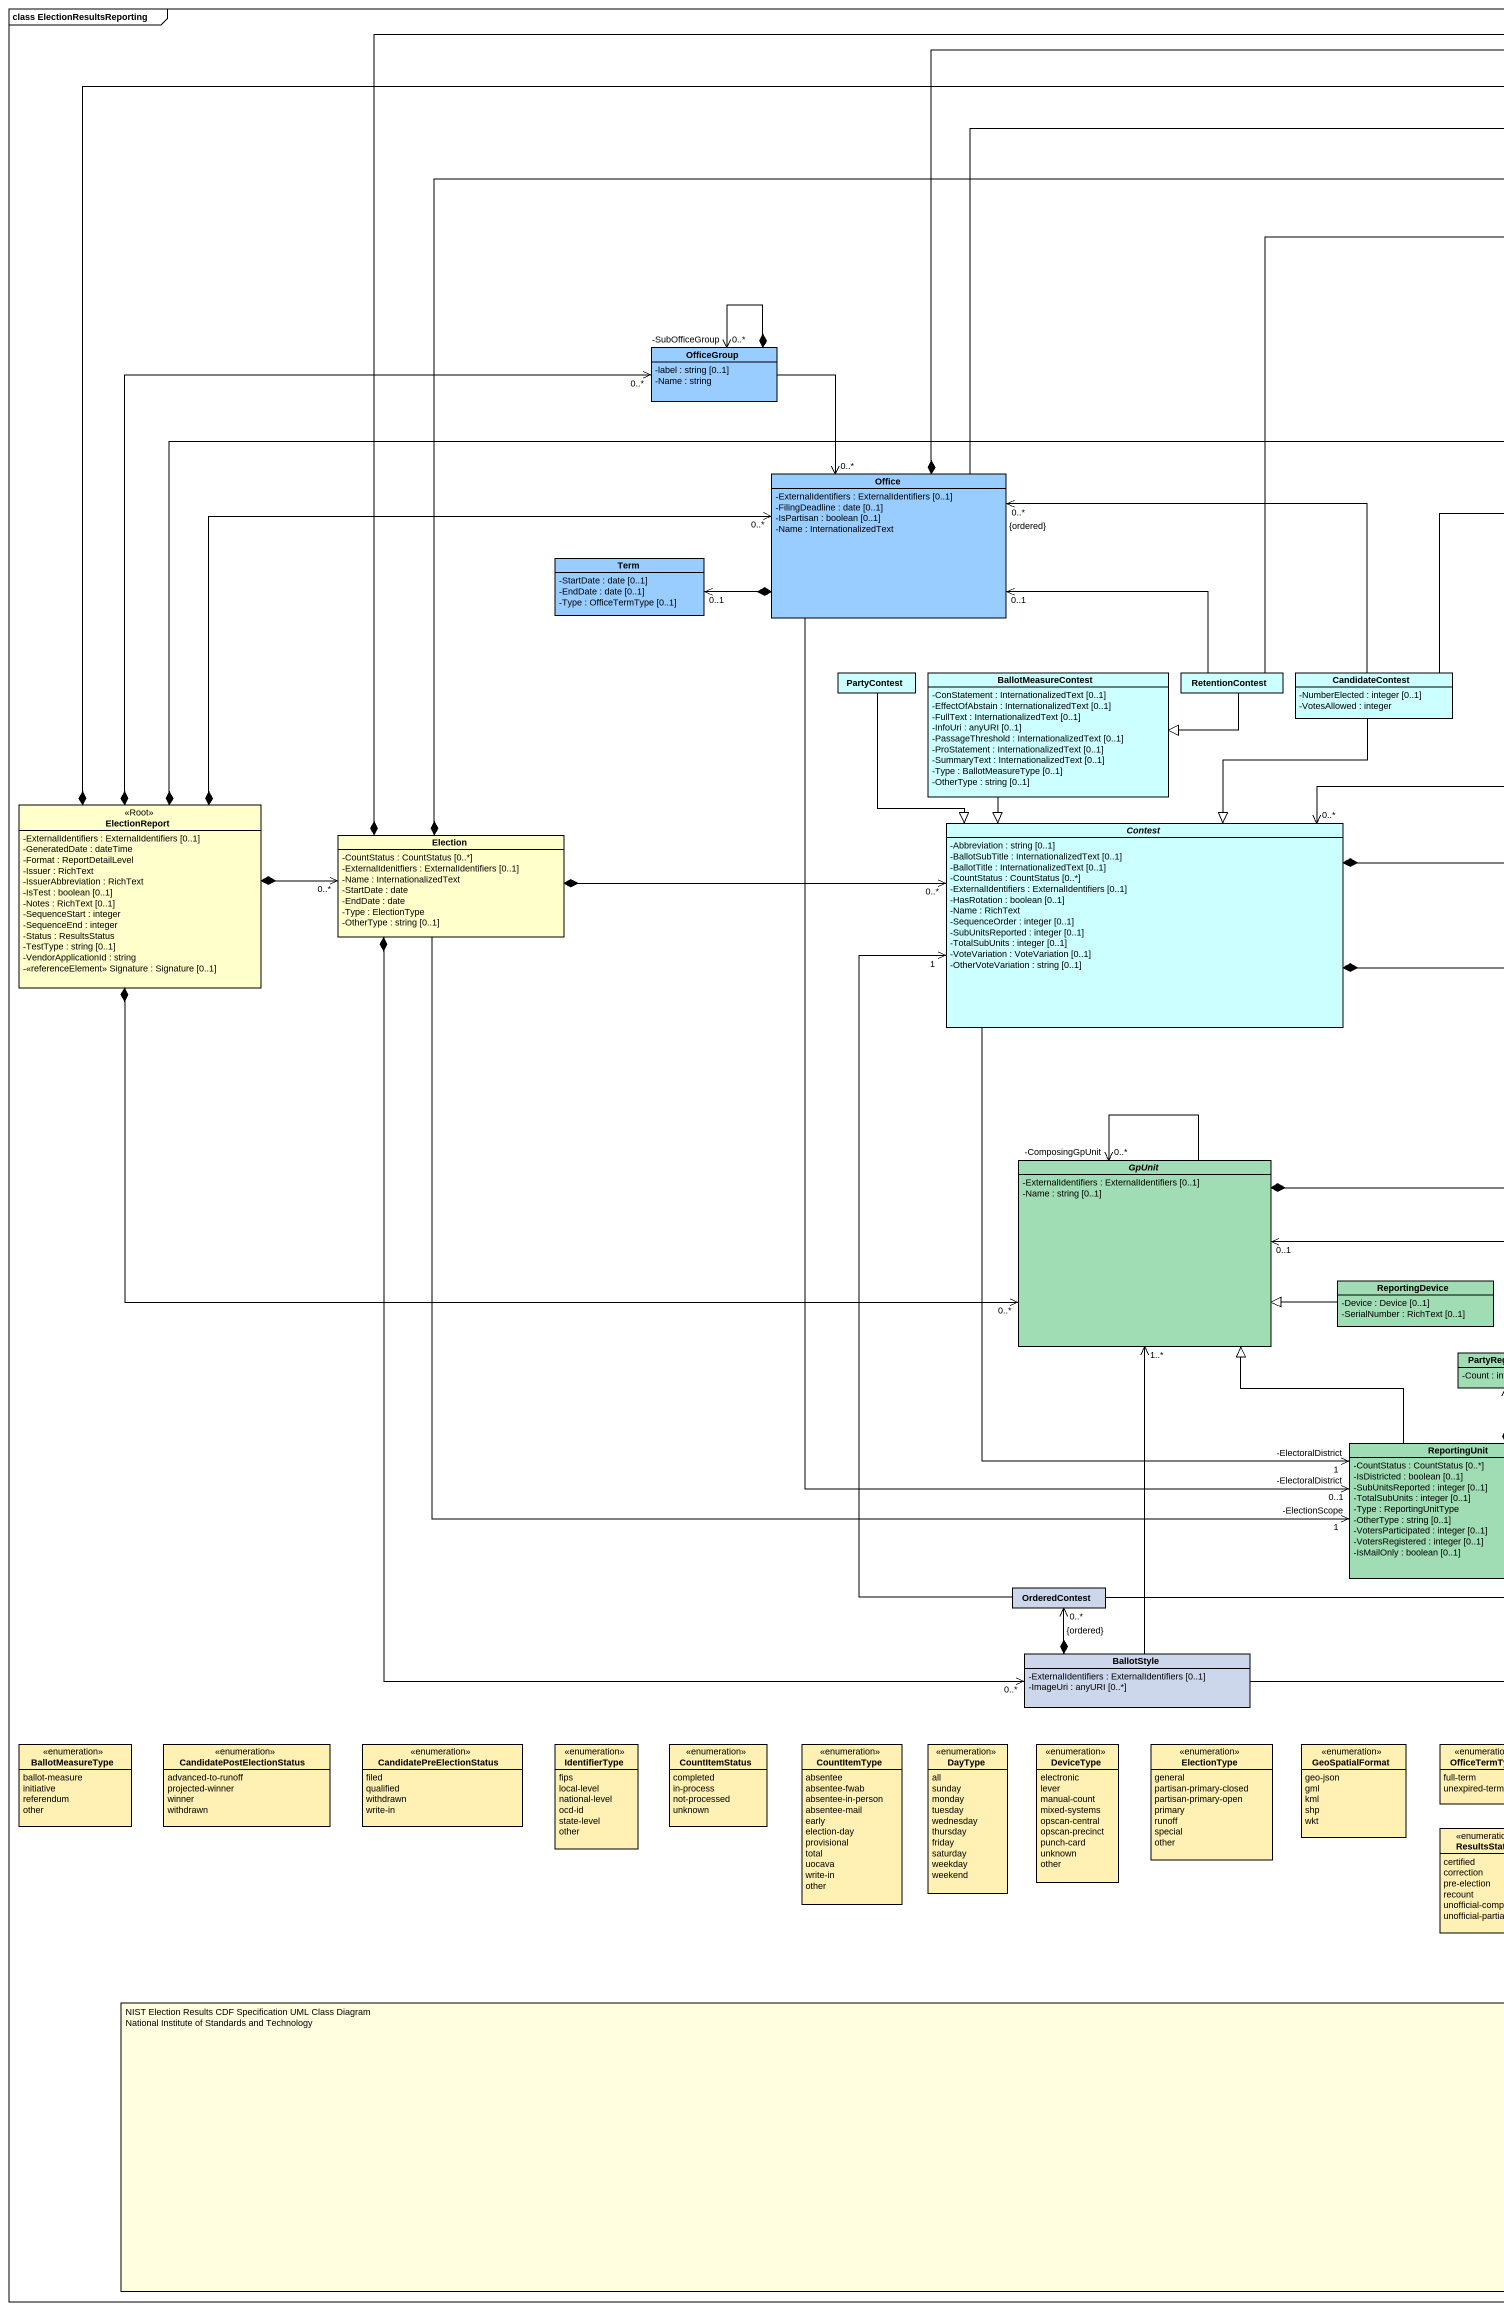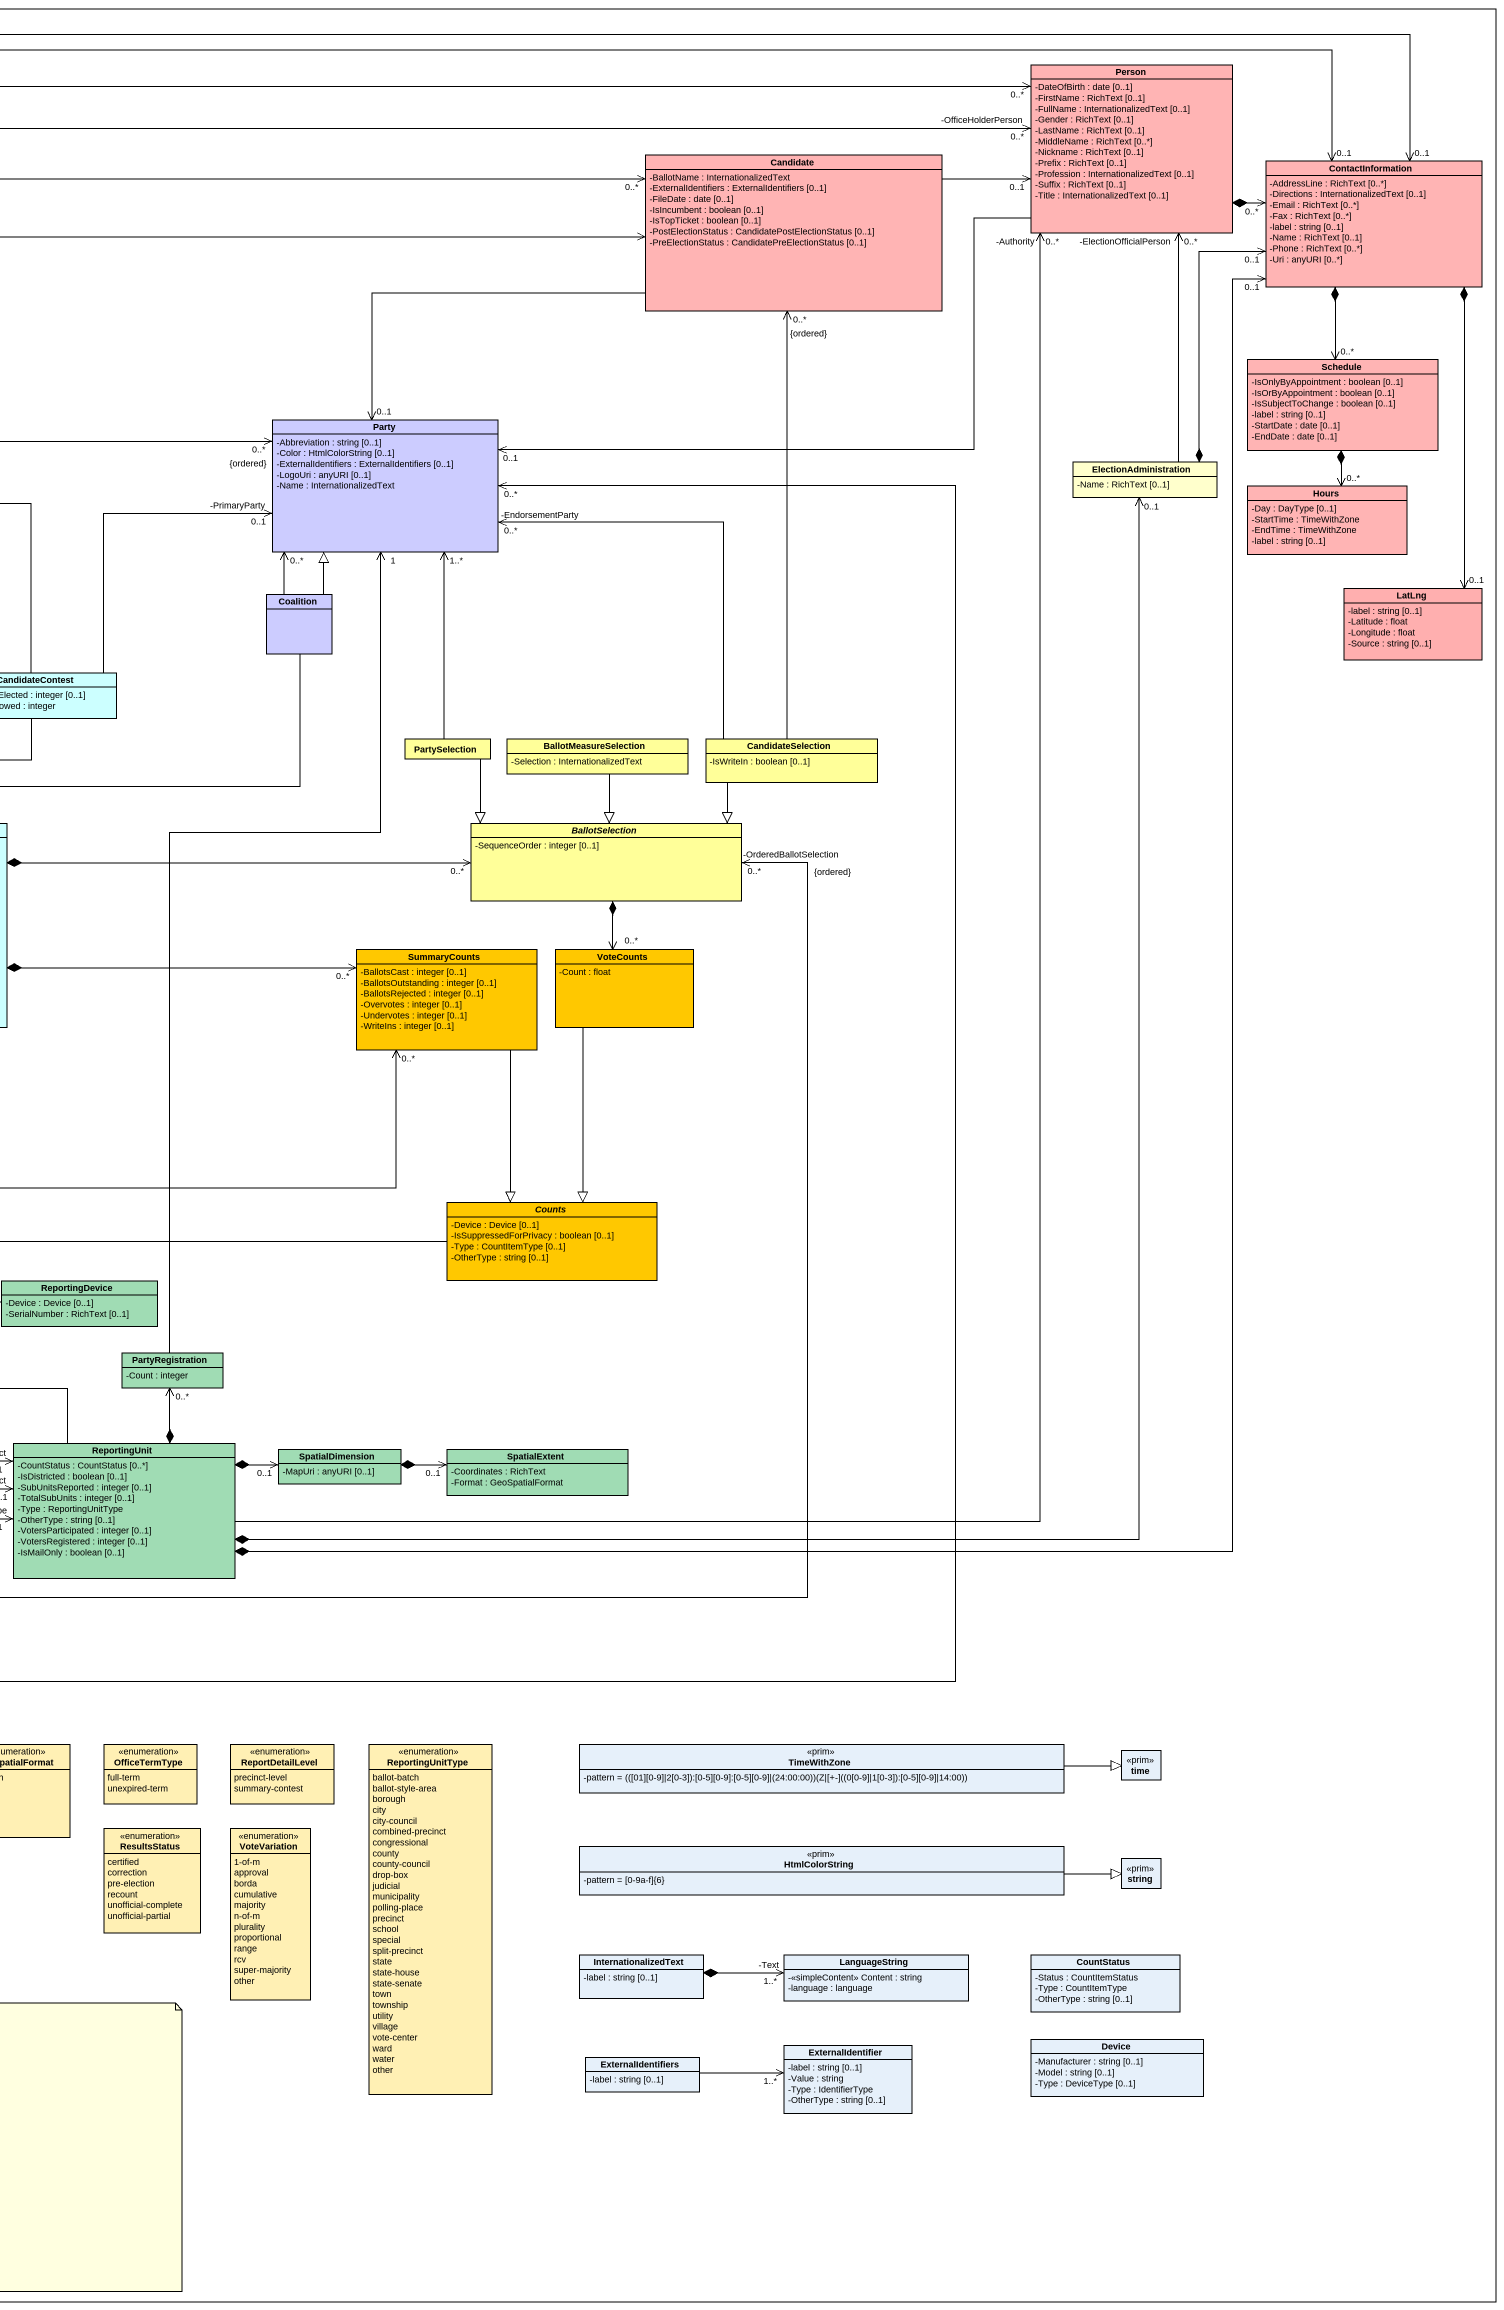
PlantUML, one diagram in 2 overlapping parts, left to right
@startuml
mainframe class ElectionResultsReporting
hide circle
hide empty members
skinparam classAttributeIconSize 0
class "Person" as Person_ #FFB4B4 {
  -DateOfBirth : date [0..1]
  -FirstName : RichText [0..1]
  -FullName : InternationalizedText [0..1]
  -Gender : RichText [0..1]
  -LastName : RichText [0..1]
  -MiddleName : RichText [0..*]
  -Nickname : RichText [0..1]
  -Prefix : RichText [0..1]
  -Profession : InternationalizedText [0..1]
  -Suffix : RichText [0..1]
  -Title : InternationalizedText [0..1]
}
class Candidate #FFB4B4 {
  -BallotName : InternationalizedText
  -ExternalIdentifiers : ExternalIdentifiers [0..1]
  -FileDate : date [0..1]
  -IsIncumbent : boolean [0..1]
  -IsTopTicket : boolean [0..1]
  -PostElectionStatus : CandidatePostElectionStatus [0..1]
  -PreElectionStatus : CandidatePreElectionStatus [0..1]
}
class ContactInformation #FFB4B4 {
  -AddressLine : RichText [0..*]
  -Directions : InternationalizedText [0..1]
  -Email : RichText [0..*]
  -Fax : RichText [0..*]
  -label : string [0..1]
  -Name : RichText [0..1]
  -Phone : RichText [0..*]
  -Uri : anyURI [0..*]
}
class OfficeGroup #99CCFF {
  -label : string [0..1]
  -Name : string
}
class Schedule #FFB4B4 {
  -IsOnlyByAppointment : boolean [0..1]
  -IsOrByAppointment : boolean [0..1]
  -IsSubjectToChange : boolean [0..1]
  -label : string [0..1]
  -StartDate : date [0..1]
  -EndDate : date [0..1]
}
class Party #CCCCFF {
  -Abbreviation : string [0..1]
  -Color : HtmlColorString [0..1]
  -ExternalIdentifiers : ExternalIdentifiers [0..1]
  -LogoUri : anyURI [0..1]
  -Name : InternationalizedText
}
class Office #99CCFF {
  -ExternalIdentifiers : ExternalIdentifiers [0..1]
  -FilingDeadline : date [0..1]
  -IsPartisan : boolean [0..1]
  -Name : InternationalizedText
}
class ElectionAdministration #FFFFCC {
  -Name : RichText [0..1]
}
class Hours #FFB4B4 {
  -Day : DayType [0..1]
  -StartTime : TimeWithZone
  -EndTime : TimeWithZone
  -label : string [0..1]
}
class Term #99CCFF {
  -StartDate : date [0..1]
  -EndDate : date [0..1]
  -Type : OfficeTermType [0..1]
}
class Coalition #CCCCFF
class LatLng #FFAFAF {
  -label : string [0..1]
  -Latitude : float
  -Longitude : float
  -Source : string [0..1]
}
class PartyContest #CCFFFF
class BallotMeasureContest #CCFFFF {
  -ConStatement : InternationalizedText [0..1]
  -EffectOfAbstain : InternationalizedText [0..1]
  -FullText : InternationalizedText [0..1]
  -InfoUri : anyURI [0..1]
  -PassageThreshold : InternationalizedText [0..1]
  -ProStatement : InternationalizedText [0..1]
  -SummaryText : InternationalizedText [0..1]
  -Type : BallotMeasureType [0..1]
  -OtherType : string [0..1]
}
class RetentionContest #CCFFFF
class CandidateContest #CCFFFF {
  -NumberElected : integer [0..1]
  -VotesAllowed : integer
}
class PartySelection #FFFF99
class BallotMeasureSelection #FFFF99 {
  -Selection : InternationalizedText
}
class CandidateSelection #FFFF99 {
  -IsWriteIn : boolean [0..1]
}
class ElectionReport <<Root>> #FFFFCC {
  -ExternalIdentifiers : ExternalIdentifiers [0..1]
  -GeneratedDate : dateTime
  -Format : ReportDetailLevel
  -Issuer : RichText
  -IssuerAbbreviation : RichText
  -IsTest : boolean [0..1]
  -Notes : RichText [0..1]
  -SequenceStart : integer
  -SequenceEnd : integer
  -Status : ResultsStatus
  -TestType : string [0..1]
  -VendorApplicationId : string
  -<<referenceElement>> Signature : Signature [0..1]
}
class Election #FFFFCC {
  -CountStatus : CountStatus [0..*]
  -ExternalIdenitfiers : ExternalIdentifiers [0..1]
  -Name : InternationalizedText
  -StartDate : date
  -EndDate : date
  -Type : ElectionType
  -OtherType : string [0..1]
}
abstract class Contest #CCFFFF {
  -Abbreviation : string [0..1]
  -BallotSubTitle : InternationalizedText [0..1]
  -BallotTitle : InternationalizedText [0..1]
  -CountStatus : CountStatus [0..*]
  -ExternalIdentifiers : ExternalIdentifiers [0..1]
  -HasRotation : boolean [0..1]
  -Name : RichText
  -SequenceOrder : integer [0..1]
  -SubUnitsReported : integer [0..1]
  -TotalSubUnits : integer [0..1]
  -VoteVariation : VoteVariation [0..1]
  -OtherVoteVariation : string [0..1]
}
abstract class BallotSelection #FFFF99 {
  -SequenceOrder : integer [0..1]
}
class SummaryCounts #FFC800 {
  -BallotsCast : integer [0..1]
  -BallotsOutstanding : integer [0..1]
  -BallotsRejected : integer [0..1]
  -Overvotes : integer [0..1]
  -Undervotes : integer [0..1]
  -WriteIns : integer [0..1]
}
class VoteCounts #FFC800 {
  -Count : float
}
abstract class GpUnit #A0DCB4 {
  -ExternalIdentifiers : ExternalIdentifiers [0..1]
  -Name : string [0..1]
}
abstract class Counts #FFC800 {
  -Device : Device [0..1]
  -IsSuppressedForPrivacy : boolean [0..1]
  -Type : CountItemType [0..1]
  -OtherType : string [0..1]
}
class ReportingDevice #A0DCB4 {
  -Device : Device [0..1]
  -SerialNumber : RichText [0..1]
}
class PartyRegistration #A0DCB4 {
  -Count : integer
}
class ReportingUnit #A0DCB4 {
  -CountStatus : CountStatus [0..*]
  -IsDistricted : boolean [0..1]
  -SubUnitsReported : integer [0..1]
  -TotalSubUnits : integer [0..1]
  -Type : ReportingUnitType
  -OtherType : string [0..1]
  -VotersParticipated : integer [0..1]
  -VotersRegistered : integer [0..1]
  -IsMailOnly : boolean [0..1]
}
class SpatialDimension #A0DCB4 {
  -MapUri : anyURI [0..1]
}
class SpatialExtent #A0DCB4 {
  -Coordinates : RichText
  -Format : GeoSpatialFormat
}
class OrderedContest #CDD7EB
class BallotStyle #CDD7EB {
  -ExternalIdentifiers : ExternalIdentifiers [0..1]
  -ImageUri : anyURI [0..*]
}
enum BallotMeasureType #FFF0B4 {
  ballot-measure
  initiative
  referendum
  other
}
enum CandidatePostElectionStatus #FFF0B4 {
  advanced-to-runoff
  projected-winner
  winner
  withdrawn
}
enum CandidatePreElectionStatus #FFF0B4 {
  filed
  qualified
  withdrawn
  write-in
}
enum IdentifierType #FFF0B4 {
  fips
  local-level
  national-level
  ocd-id
  state-level
  other
}
enum CountItemStatus #FFF0B4 {
  completed
  in-process
  not-processed
  unknown
}
enum CountItemType #FFF0B4 {
  absentee
  absentee-fwab
  absentee-in-person
  absentee-mail
  early
  election-day
  provisional
  total
  uocava
  write-in
  other
}
enum DayType #FFF0B4 {
  all
  sunday
  monday
  tuesday
  wednesday
  thursday
  friday
  saturday
  weekday
  weekend
}
enum DeviceType #FFF0B4 {
  electronic
  lever
  manual-count
  mixed-systems
  opscan-central
  opscan-precinct
  punch-card
  unknown
  other
}
enum ElectionType #FFF0B4 {
  general
  partisan-primary-closed
  partisan-primary-open
  primary
  runoff
  special
  other
}
enum GeoSpatialFormat #FFF0B4 {
  geo-json
  gml
  kml
  shp
  wkt
}
enum OfficeTermType #FFF0B4 {
  full-term
  unexpired-term
}
enum ReportDetailLevel #FFF0B4 {
  precinct-level
  summary-contest
}
enum ReportingUnitType #FFF0B4 {
  ballot-batch
  ballot-style-area
  borough
  city
  city-council
  combined-precinct
  congressional
  county
  county-council
  drop-box
  judicial
  municipality
  polling-place
  precinct
  school
  special
  split-precinct
  state
  state-house
  state-senate
  town
  township
  utility
  village
  vote-center
  ward
  water
  other
}
class TimeWithZone <<prim>> {
  {field} -pattern = (([01][0-9]|2[0-3]):[0-5][0-9]:[0-5][0-9]|(24:00:00))(Z|[+-]((0[0-9]|1[0-3]):[0-5][0-9]|14:00))
}
class time <<prim>>
enum ResultsStatus #FFF0B4 {
  certified
  correction
  pre-election
  recount
  unofficial-complete
  unofficial-partial
}
enum VoteVariation #FFF0B4 {
  1-of-m
  approval
  borda
  cumulative
  majority
  n-of-m
  plurality
  proportional
  range
  rcv
  super-majority
  other
}
class HtmlColorString <<prim>> {
  -pattern = [0-9a-f]{6}
}
class string <<prim>>
class InternationalizedText {
  -label : string [0..1]
}
class LanguageString {
  -<<simpleContent>> Content : string
  -language : language
}
class CountStatus {
  -Status : CountItemStatus
  -Type : CountItemType
  -OtherType : string [0..1]
}
class ExternalIdentifiers {
  -label : string [0..1]
}
class ExternalIdentifier {
  -label : string [0..1]
  -Value : string
  -Type : IdentifierType
  -OtherType : string [0..1]
}
class Device {
  -Manufacturer : string [0..1]
  -Model : string [0..1]
  -Type : DeviceType [0..1]
}
Person_ *-right-> "0..*" ContactInformation
Person_ -left-> "0..1" Party
Candidate -right-> "0..1" Person_
Candidate --> "0..1" Party
ContactInformation *--> "0..*" Schedule
ContactInformation *--> "0..1" LatLng
OfficeGroup *--> "-SubOfficeGroup\n0..*" OfficeGroup
OfficeGroup --> "0..*" Office
Schedule *--> "0..*" Hours
Office -right-> "-OfficeHolderPerson\n0..*" Person_
Office *-right-> "0..1" ContactInformation
Office *-left-> "0..1" Term
Office --> "0..1\n-ElectoralDistrict" ReportingUnit
ElectionAdministration -up-> "-ElectionOfficialPerson\n0..*" Person_
ElectionAdministration *-up-> "0..1" ContactInformation
Coalition -up-|> Party
Coalition -up-> "0..*" Party
Coalition --> "0..*" Contest
PartyContest --|> Contest
BallotMeasureContest --|> Contest
RetentionContest -right-> Candidate
RetentionContest -left-> "0..1" Office
RetentionContest -left-|> BallotMeasureContest
CandidateContest -up-> "-PrimaryParty\n0..1" Party
CandidateContest -left-> "0..*\n{ordered}" Office
CandidateContest --|> Contest
PartySelection -up-> "1..*" Party
PartySelection --|> BallotSelection
BallotMeasureSelection --|> BallotSelection
CandidateSelection -up-> "0..*\n{ordered}" Candidate
CandidateSelection -up-> "-EndorsementParty\n0..*" Party
CandidateSelection -left-|> BallotSelection
ElectionReport *-right-> "0..*" Person_
ElectionReport *-up-> "0..*" OfficeGroup
ElectionReport *-right-> "0..*\n{ordered}" Party
ElectionReport *-right-> "0..*" Office
ElectionReport *-right-> "0..*" Election
ElectionReport *-right-> "0..*" GpUnit
Election *-right-> "0..*" Candidate
Election *-right-> "0..1" ContactInformation
Election *-right-> "0..*" Contest
Election --> "-ElectionScope\n1" ReportingUnit
Election *--> "0..*" BallotStyle
Contest *-right-> "0..*" BallotSelection
Contest *-right-> "0..*" SummaryCounts
SummaryCounts --|> Counts
VoteCounts "0..*" <-up-* BallotSelection
VoteCounts --|> Counts
GpUnit *-right-> "0..*" SummaryCounts
GpUnit --> "-ComposingGpUnit\n0..*" GpUnit
Counts -left-> "0..1" GpUnit
ReportingDevice -left-|> GpUnit
PartyRegistration -up-> "1" Party
ReportingUnit -up-> "-Authority\n0..*" Person_
ReportingUnit *-up-> "0..1" ContactInformation
ReportingUnit *-up-> "0..1" ElectionAdministration
ReportingUnit "-ElectoralDistrict\n1" <-up- Contest
ReportingUnit -up-|> GpUnit
ReportingUnit *-up-> "0..*" PartyRegistration
ReportingUnit *-right-> "0..1" SpatialDimension
SpatialDimension *-right-> "0..1" SpatialExtent
OrderedContest -up-> "1" Contest
OrderedContest -up-> "{ordered}\n0..*\n-OrderedBallotSelection" BallotSelection
BallotStyle -up-> "0..*" Party
BallotStyle -up-> "1..*" GpUnit
BallotStyle *-up-> "{ordered}\n0..*" OrderedContest
TimeWithZone -right-|> time
HtmlColorString -right-|> string
InternationalizedText *-right-> "1..*\n-Text" LanguageString
ExternalIdentifiers -right-> "1..*" ExternalIdentifier
note as N1
  NIST Election Results CDF Specification UML Class Diagram
  National Institute of Standards and Technology
end note
@enduml
